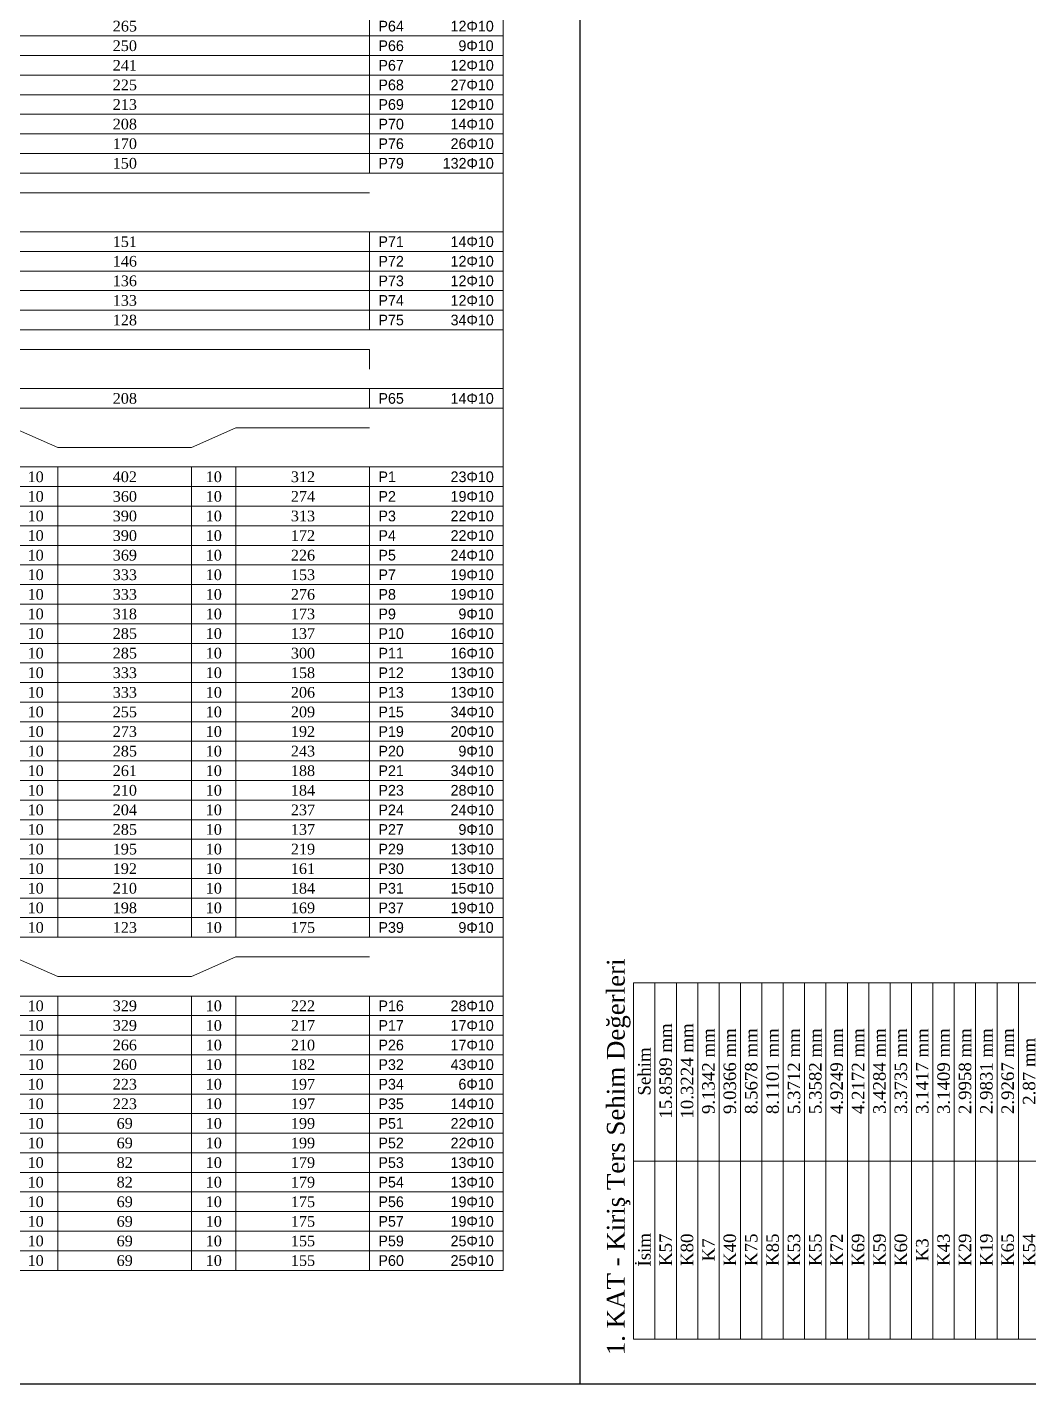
# Model space of a CAD drawing. Header units: millimetres. Extents: x 2232 to 85269, y -3593 to 5869.
# Drawn here: x 49187 to 50311, y 1369 to 2892 of the extents above; entities that cross this region are included whole.
import ezdxf

# ---------------------------------------------------------------- set-up
doc = ezdxf.new("R2010")
doc.units = ezdxf.units.MM
doc.layers.add('Donatı Metraj Tablosu', color=7, linetype='Continuous')
doc.layers.add('Standart', color=7, linetype='Continuous')
doc.styles.add('symbol_1_18', font='symbol.ttf', dxfattribs={"height": 0.2})
doc.styles.add('times new roman_1_18', font='times.ttf', dxfattribs={"height": 0.2})

# ---------------------------------------------------------------- blocks, each defined once
blk = doc.blocks.new('IDE855Entity2559')
at = {"layer": 'Donatı Metraj Tablosu', "color": 1, "linetype": 'Continuous', "lineweight": 5}
for points in [[(5288, 1396), (5288, 604)], [(5138, 1330), (5138, 604)], [(4538, 758), (5288, 758)], [(4538, 736), (5288, 736)], [(4538, 714), (5288, 714)], [(4538, 692), (5288, 692)], [(4538, 670), (5288, 670)], [(4538, 648), (5288, 648)], [(4538, 626), (5288, 626)], [(4538, 604), (5288, 604)], [(4538, 604), (5288, 604)], [(5288, 604), (5288, 428)], [(4588, 582), (5138, 582)], [(4538, 538), (5288, 538)], [(5138, 538), (5138, 428)], [(4538, 516), (5288, 516)], [(4538, 494), (5288, 494)], [(4538, 472), (5288, 472)], [(4538, 450), (5288, 450)], [(4538, 428), (5288, 428)], [(4538, 428), (5288, 428)], [(5288, 428), (5288, 340)], [(4588, 406), (5138, 406)], [(5138, 406), (5138, 384)], [(4538, 362), (5288, 362)], [(5138, 362), (5138, 340)], [(4538, 340), (5288, 340)], [(4538, 340), (5288, 340)], [(5288, 340), (5288, -254)], [(4738, 318), (4788, 296)], [(4938, 296), (4988, 318)], [(4988, 318), (5138, 318)], [(4788, 296), (4938, 296)], [(4538, 274), (5288, 274)], [(4788, 274), (4788, -254)], [(4938, 274), (4938, -254)], [(4988, 274), (4988, -254)], [(5138, 274), (5138, -254)], [(4538, 252), (5288, 252)], [(4538, 230), (5288, 230)], [(4538, 208), (5288, 208)], [(4538, 186), (5288, 186)], [(4538, 164), (5288, 164)], [(4538, 142), (5288, 142)], [(4538, 120), (5288, 120)], [(4538, 98), (5288, 98)], [(4538, 76), (5288, 76)], [(4538, 54), (5288, 54)], [(4538, 32), (5288, 32)], [(4538, 10), (5288, 10)], [(4538, -12), (5288, -12)], [(4538, -34), (5288, -34)], [(4538, -56), (5288, -56)], [(4538, -78), (5288, -78)], [(4538, -100), (5288, -100)], [(4538, -122), (5288, -122)], [(4538, -144), (5288, -144)], [(4538, -166), (5288, -166)], [(4538, -188), (5288, -188)], [(4538, -210), (5288, -210)], [(4538, -232), (5288, -232)], [(4538, -254), (5288, -254)], [(4538, -254), (5288, -254)], [(5288, -254), (5288, -628)], [(4738, -276), (4788, -298)], [(4938, -298), (4988, -276)], [(4988, -276), (5138, -276)], [(4788, -298), (4938, -298)], [(4538, -320), (5288, -320)], [(4788, -320), (4788, -628)], [(4938, -320), (4938, -628)], [(4988, -320), (4988, -628)], [(5138, -320), (5138, -628)], [(4538, -342), (5288, -342)], [(4538, -364), (5288, -364)], [(4538, -386), (5288, -386)], [(4538, -408), (5288, -408)], [(4538, -430), (5288, -430)], [(4538, -452), (5288, -452)], [(4538, -474), (5288, -474)], [(4538, -496), (5288, -496)], [(4538, -518), (5288, -518)], [(4538, -540), (5288, -540)], [(4538, -562), (5288, -562)], [(4538, -584), (5288, -584)], [(4538, -606), (5288, -606)], [(4538, -628), (5288, -628)]]:
    blk.add_lwpolyline(points, dxfattribs=at)
for s, style, p in [('265', 'times new roman_1_18', (4849.7, 763)), ('R64', 'symbol_1_18', (5148, 763)), ('12F10', 'symbol_1_18', (5229, 763)), ('250', 'times new roman_1_18', (4849.7, 741)), ('R66', 'symbol_1_18', (5148, 741)), ('9F10', 'symbol_1_18', (5237.8, 741)), ('241', 'times new roman_1_18', (4849.7, 719)), ('R67', 'symbol_1_18', (5148, 719)), ('12F10', 'symbol_1_18', (5229, 719)), ('225', 'times new roman_1_18', (4849.7, 697)), ('R68', 'symbol_1_18', (5148, 697)), ('27F10', 'symbol_1_18', (5229, 697)), ('213', 'times new roman_1_18', (4849.7, 675)), ('R69', 'symbol_1_18', (5148, 675)), ('12F10', 'symbol_1_18', (5229, 675)), ('208', 'times new roman_1_18', (4849.7, 653)), ('R70', 'symbol_1_18', (5148, 653)), ('14F10', 'symbol_1_18', (5229, 653)), ('170', 'times new roman_1_18', (4849.7, 631)), ('R76', 'symbol_1_18', (5148, 631)), ('26F10', 'symbol_1_18', (5229, 631)), ('150', 'times new roman_1_18', (4849.7, 609)), ('R79', 'symbol_1_18', (5148, 609)), ('132F10', 'symbol_1_18', (5220.1, 609)), ('14F10', 'symbol_1_18', (5229, 521)), ('151', 'times new roman_1_18', (4849.7, 521)), ('R71', 'symbol_1_18', (5148, 521)), ('146', 'times new roman_1_18', (4849.7, 499)), ('R72', 'symbol_1_18', (5148, 499)), ('12F10', 'symbol_1_18', (5229, 499)), ('136', 'times new roman_1_18', (4849.7, 477)), ('R73', 'symbol_1_18', (5148, 477)), ('12F10', 'symbol_1_18', (5229, 477)), ('133', 'times new roman_1_18', (4849.7, 455)), ('R74', 'symbol_1_18', (5148, 455)), ('12F10', 'symbol_1_18', (5229, 455)), ('128', 'times new roman_1_18', (4849.7, 433)), ('R75', 'symbol_1_18', (5148, 433)), ('34F10', 'symbol_1_18', (5229, 433)), ('208', 'times new roman_1_18', (4849.7, 345)), ('R65', 'symbol_1_18', (5148, 345)), ('14F10', 'symbol_1_18', (5229, 345)), ('10', 'times new roman_1_18', (4754.1, 257)), ('402', 'times new roman_1_18', (4849.7, 257)), ('10', 'times new roman_1_18', (4954.1, 257)), ('312', 'times new roman_1_18', (5049.7, 257)), ('R1', 'symbol_1_18', (5148, 257)), ('23F10', 'symbol_1_18', (5229, 257)), ('10', 'times new roman_1_18', (4754.1, 235)), ('360', 'times new roman_1_18', (4849.7, 235)), ('10', 'times new roman_1_18', (4954.1, 235)), ('274', 'times new roman_1_18', (5049.7, 235)), ('R2', 'symbol_1_18', (5148, 235)), ('19F10', 'symbol_1_18', (5229, 235)), ('10', 'times new roman_1_18', (4754.1, 213)), ('390', 'times new roman_1_18', (4849.7, 213)), ('10', 'times new roman_1_18', (4954.1, 213)), ('313', 'times new roman_1_18', (5049.7, 213)), ('R3', 'symbol_1_18', (5148, 213)), ('22F10', 'symbol_1_18', (5229, 213)), ('10', 'times new roman_1_18', (4754.1, 191)), ('390', 'times new roman_1_18', (4849.7, 191)), ('10', 'times new roman_1_18', (4954.1, 191)), ('172', 'times new roman_1_18', (5049.7, 191)), ('R4', 'symbol_1_18', (5148, 191)), ('22F10', 'symbol_1_18', (5229, 191)), ('10', 'times new roman_1_18', (4754.1, 169)), ('369', 'times new roman_1_18', (4849.7, 169)), ('10', 'times new roman_1_18', (4954.1, 169)), ('226', 'times new roman_1_18', (5049.7, 169)), ('R5', 'symbol_1_18', (5148, 169)), ('24F10', 'symbol_1_18', (5229, 169)), ('10', 'times new roman_1_18', (4754.1, 147)), ('333', 'times new roman_1_18', (4849.7, 147)), ('10', 'times new roman_1_18', (4954.1, 147)), ('153', 'times new roman_1_18', (5049.7, 147)), ('R7', 'symbol_1_18', (5148, 147)), ('19F10', 'symbol_1_18', (5229, 147)), ('10', 'times new roman_1_18', (4754.1, 125)), ('333', 'times new roman_1_18', (4849.7, 125)), ('10', 'times new roman_1_18', (4954.1, 125)), ('276', 'times new roman_1_18', (5049.7, 125)), ('R8', 'symbol_1_18', (5148, 125)), ('19F10', 'symbol_1_18', (5229, 125)), ('10', 'times new roman_1_18', (4754.1, 103)), ('318', 'times new roman_1_18', (4849.7, 103)), ('10', 'times new roman_1_18', (4954.1, 103)), ('173', 'times new roman_1_18', (5049.7, 103)), ('R9', 'symbol_1_18', (5148, 103)), ('9F10', 'symbol_1_18', (5237.8, 103)), ('10', 'times new roman_1_18', (4754.1, 81)), ('285', 'times new roman_1_18', (4849.7, 81)), ('10', 'times new roman_1_18', (4954.1, 81)), ('137', 'times new roman_1_18', (5049.7, 81)), ('R10', 'symbol_1_18', (5148, 81)), ('16F10', 'symbol_1_18', (5229, 81)), ('10', 'times new roman_1_18', (4754.1, 59)), ('285', 'times new roman_1_18', (4849.7, 59)), ('10', 'times new roman_1_18', (4954.1, 59)), ('300', 'times new roman_1_18', (5049.7, 59)), ('R11', 'symbol_1_18', (5148, 59)), ('16F10', 'symbol_1_18', (5229, 59)), ('10', 'times new roman_1_18', (4754.1, 37)), ('333', 'times new roman_1_18', (4849.7, 37)), ('10', 'times new roman_1_18', (4954.1, 37)), ('158', 'times new roman_1_18', (5049.7, 37)), ('R12', 'symbol_1_18', (5148, 37)), ('13F10', 'symbol_1_18', (5229, 37)), ('10', 'times new roman_1_18', (4754.1, 15)), ('333', 'times new roman_1_18', (4849.7, 15)), ('10', 'times new roman_1_18', (4954.1, 15)), ('206', 'times new roman_1_18', (5049.7, 15)), ('R13', 'symbol_1_18', (5148, 15)), ('13F10', 'symbol_1_18', (5229, 15)), ('10', 'times new roman_1_18', (4754.1, -7)), ('255', 'times new roman_1_18', (4849.7, -7)), ('10', 'times new roman_1_18', (4954.1, -7)), ('209', 'times new roman_1_18', (5049.7, -7)), ('R15', 'symbol_1_18', (5148, -7)), ('34F10', 'symbol_1_18', (5229, -7)), ('10', 'times new roman_1_18', (4754.1, -29)), ('273', 'times new roman_1_18', (4849.7, -29)), ('10', 'times new roman_1_18', (4954.1, -29)), ('192', 'times new roman_1_18', (5049.7, -29)), ('R19', 'symbol_1_18', (5148, -29)), ('20F10', 'symbol_1_18', (5229, -29)), ('10', 'times new roman_1_18', (4754.1, -51)), ('285', 'times new roman_1_18', (4849.7, -51)), ('10', 'times new roman_1_18', (4954.1, -51)), ('243', 'times new roman_1_18', (5049.7, -51)), ('R20', 'symbol_1_18', (5148, -51)), ('9F10', 'symbol_1_18', (5237.8, -51)), ('10', 'times new roman_1_18', (4754.1, -73)), ('261', 'times new roman_1_18', (4849.7, -73)), ('10', 'times new roman_1_18', (4954.1, -73)), ('188', 'times new roman_1_18', (5049.7, -73)), ('R21', 'symbol_1_18', (5148, -73)), ('34F10', 'symbol_1_18', (5229, -73)), ('10', 'times new roman_1_18', (4754.1, -95)), ('210', 'times new roman_1_18', (4849.7, -95)), ('10', 'times new roman_1_18', (4954.1, -95)), ('184', 'times new roman_1_18', (5049.7, -95)), ('R23', 'symbol_1_18', (5148, -95)), ('28F10', 'symbol_1_18', (5229, -95)), ('10', 'times new roman_1_18', (4754.1, -117)), ('204', 'times new roman_1_18', (4849.7, -117)), ('10', 'times new roman_1_18', (4954.1, -117)), ('237', 'times new roman_1_18', (5049.7, -117)), ('R24', 'symbol_1_18', (5148, -117)), ('24F10', 'symbol_1_18', (5229, -117)), ('10', 'times new roman_1_18', (4754.1, -139)), ('285', 'times new roman_1_18', (4849.7, -139)), ('10', 'times new roman_1_18', (4954.1, -139)), ('137', 'times new roman_1_18', (5049.7, -139)), ('R27', 'symbol_1_18', (5148, -139)), ('9F10', 'symbol_1_18', (5237.8, -139)), ('10', 'times new roman_1_18', (4754.1, -161)), ('195', 'times new roman_1_18', (4849.7, -161)), ('10', 'times new roman_1_18', (4954.1, -161)), ('219', 'times new roman_1_18', (5049.7, -161)), ('R29', 'symbol_1_18', (5148, -161)), ('13F10', 'symbol_1_18', (5229, -161)), ('10', 'times new roman_1_18', (4754.1, -183)), ('192', 'times new roman_1_18', (4849.7, -183)), ('10', 'times new roman_1_18', (4954.1, -183)), ('161', 'times new roman_1_18', (5049.7, -183)), ('R30', 'symbol_1_18', (5148, -183)), ('13F10', 'symbol_1_18', (5229, -183)), ('10', 'times new roman_1_18', (4754.1, -205)), ('210', 'times new roman_1_18', (4849.7, -205)), ('10', 'times new roman_1_18', (4954.1, -205)), ('184', 'times new roman_1_18', (5049.7, -205)), ('R31', 'symbol_1_18', (5148, -205)), ('15F10', 'symbol_1_18', (5229, -205)), ('10', 'times new roman_1_18', (4754.1, -227)), ('198', 'times new roman_1_18', (4849.7, -227)), ('10', 'times new roman_1_18', (4954.1, -227)), ('169', 'times new roman_1_18', (5049.7, -227)), ('R37', 'symbol_1_18', (5148, -227)), ('19F10', 'symbol_1_18', (5229, -227)), ('10', 'times new roman_1_18', (4754.1, -249)), ('123', 'times new roman_1_18', (4849.7, -249)), ('10', 'times new roman_1_18', (4954.1, -249)), ('175', 'times new roman_1_18', (5049.7, -249)), ('R39', 'symbol_1_18', (5148, -249)), ('9F10', 'symbol_1_18', (5237.8, -249)), ('10', 'times new roman_1_18', (4754.1, -337)), ('329', 'times new roman_1_18', (4849.7, -337)), ('10', 'times new roman_1_18', (4954.1, -337)), ('222', 'times new roman_1_18', (5049.7, -337)), ('R16', 'symbol_1_18', (5148, -337)), ('28F10', 'symbol_1_18', (5229, -337)), ('10', 'times new roman_1_18', (4754.1, -359)), ('329', 'times new roman_1_18', (4849.7, -359)), ('10', 'times new roman_1_18', (4954.1, -359)), ('217', 'times new roman_1_18', (5049.7, -359)), ('R17', 'symbol_1_18', (5148, -359)), ('17F10', 'symbol_1_18', (5229, -359)), ('10', 'times new roman_1_18', (4754.1, -381)), ('266', 'times new roman_1_18', (4849.7, -381)), ('10', 'times new roman_1_18', (4954.1, -381)), ('210', 'times new roman_1_18', (5049.7, -381)), ('R26', 'symbol_1_18', (5148, -381)), ('17F10', 'symbol_1_18', (5229, -381)), ('10', 'times new roman_1_18', (4754.1, -403)), ('260', 'times new roman_1_18', (4849.7, -403)), ('10', 'times new roman_1_18', (4954.1, -403)), ('182', 'times new roman_1_18', (5049.7, -403)), ('R32', 'symbol_1_18', (5148, -403)), ('43F10', 'symbol_1_18', (5229, -403)), ('10', 'times new roman_1_18', (4754.1, -425)), ('223', 'times new roman_1_18', (4849.7, -425)), ('10', 'times new roman_1_18', (4954.1, -425)), ('197', 'times new roman_1_18', (5049.7, -425)), ('R34', 'symbol_1_18', (5148, -425)), ('6F10', 'symbol_1_18', (5237.8, -425)), ('10', 'times new roman_1_18', (4754.1, -447)), ('223', 'times new roman_1_18', (4849.7, -447)), ('10', 'times new roman_1_18', (4954.1, -447)), ('197', 'times new roman_1_18', (5049.7, -447)), ('R35', 'symbol_1_18', (5148, -447)), ('14F10', 'symbol_1_18', (5229, -447)), ('10', 'times new roman_1_18', (4754.1, -469)), ('69', 'times new roman_1_18', (4854.1, -469)), ('10', 'times new roman_1_18', (4954.1, -469)), ('199', 'times new roman_1_18', (5049.7, -469)), ('22F10', 'symbol_1_18', (5229, -469)), ('R51', 'symbol_1_18', (5148, -469)), ('10', 'times new roman_1_18', (4754.1, -491)), ('69', 'times new roman_1_18', (4854.1, -491)), ('10', 'times new roman_1_18', (4954.1, -491)), ('199', 'times new roman_1_18', (5049.7, -491)), ('R52', 'symbol_1_18', (5148, -491)), ('22F10', 'symbol_1_18', (5229, -491)), ('10', 'times new roman_1_18', (4754.1, -513)), ('82', 'times new roman_1_18', (4854.1, -513)), ('10', 'times new roman_1_18', (4954.1, -513)), ('179', 'times new roman_1_18', (5049.7, -513)), ('R53', 'symbol_1_18', (5148, -513)), ('13F10', 'symbol_1_18', (5229, -513)), ('10', 'times new roman_1_18', (4754.1, -535)), ('82', 'times new roman_1_18', (4854.1, -535)), ('10', 'times new roman_1_18', (4954.1, -535)), ('179', 'times new roman_1_18', (5049.7, -535)), ('R54', 'symbol_1_18', (5148, -535)), ('13F10', 'symbol_1_18', (5229, -535)), ('10', 'times new roman_1_18', (4754.1, -557)), ('69', 'times new roman_1_18', (4854.1, -557)), ('10', 'times new roman_1_18', (4954.1, -557)), ('175', 'times new roman_1_18', (5049.7, -557)), ('R56', 'symbol_1_18', (5148, -557)), ('19F10', 'symbol_1_18', (5229, -557)), ('10', 'times new roman_1_18', (4754.1, -579)), ('69', 'times new roman_1_18', (4854.1, -579)), ('10', 'times new roman_1_18', (4954.1, -579)), ('175', 'times new roman_1_18', (5049.7, -579)), ('R57', 'symbol_1_18', (5148, -579)), ('19F10', 'symbol_1_18', (5229, -579)), ('10', 'times new roman_1_18', (4754.1, -601)), ('69', 'times new roman_1_18', (4854.1, -601)), ('10', 'times new roman_1_18', (4954.1, -601)), ('155', 'times new roman_1_18', (5049.7, -601)), ('R59', 'symbol_1_18', (5148, -601)), ('25F10', 'symbol_1_18', (5229, -601)), ('10', 'times new roman_1_18', (4754.1, -623)), ('69', 'times new roman_1_18', (4854.1, -623)), ('10', 'times new roman_1_18', (4954.1, -623)), ('155', 'times new roman_1_18', (5049.7, -623)), ('R60', 'symbol_1_18', (5148, -623)), ('25F10', 'symbol_1_18', (5229, -623))]:
    blk.add_text(s, height=12, dxfattribs=dict(at, style=style)).set_placement(p)
blk = doc.blocks.new('IDE382Entity3857')
at = {"layer": 'Donatı Metraj Tablosu', "color": 1, "linetype": 'Continuous', "lineweight": 5}
for points in [[(6738, 1244), (7138, 1244)], [(6738, 1244), (6738, -628)], [(6938, 1244), (6938, -628)], [(7138, 1244), (7138, -628)], [(6738, 1220), (7138, 1220)], [(6738, 1196), (7138, 1196)], [(6738, 1172), (7138, 1172)], [(6738, 1148), (7138, 1148)], [(6738, 1124), (7138, 1124)], [(6738, 1100), (7138, 1100)], [(6738, 1076), (7138, 1076)], [(6738, 1052), (7138, 1052)], [(6738, 1028), (7138, 1028)], [(6738, 1004), (7138, 1004)], [(6738, 980), (7138, 980)], [(6738, 956), (7138, 956)], [(6738, 932), (7138, 932)], [(6738, 908), (7138, 908)], [(6738, 884), (7138, 884)], [(6738, 860), (7138, 860)], [(6738, 836), (7138, 836)], [(6738, 812), (7138, 812)], [(6738, 788), (7138, 788)], [(6738, 764), (7138, 764)], [(6738, 740), (7138, 740)], [(6738, 716), (7138, 716)], [(6738, 692), (7138, 692)], [(6738, 668), (7138, 668)], [(6738, 644), (7138, 644)], [(6738, 620), (7138, 620)], [(6738, 596), (7138, 596)], [(6738, 572), (7138, 572)], [(6738, 548), (7138, 548)], [(6738, 524), (7138, 524)], [(6738, 500), (7138, 500)], [(6738, 476), (7138, 476)], [(6738, 452), (7138, 452)], [(6738, 428), (7138, 428)], [(6738, 404), (7138, 404)], [(6738, 380), (7138, 380)], [(6738, 356), (7138, 356)], [(6738, 332), (7138, 332)], [(6738, 308), (7138, 308)], [(6738, 284), (7138, 284)], [(6738, 260), (7138, 260)], [(6738, 236), (7138, 236)], [(6738, 212), (7138, 212)], [(6738, 188), (7138, 188)], [(6738, 164), (7138, 164)], [(6738, 140), (7138, 140)], [(6738, 116), (7138, 116)], [(6738, 92), (7138, 92)], [(6738, 68), (7138, 68)], [(6738, 44), (7138, 44)], [(6738, 20), (7138, 20)], [(6738, -4), (7138, -4)], [(6738, -28), (7138, -28)], [(6738, -52), (7138, -52)], [(6738, -76), (7138, -76)], [(6738, -100), (7138, -100)], [(6738, -124), (7138, -124)], [(6738, -148), (7138, -148)], [(6738, -172), (7138, -172)], [(6738, -196), (7138, -196)], [(6738, -220), (7138, -220)], [(6738, -244), (7138, -244)], [(6738, -268), (7138, -268)], [(6738, -292), (7138, -292)], [(6738, -316), (7138, -316)], [(6738, -340), (7138, -340)], [(6738, -364), (7138, -364)], [(6738, -388), (7138, -388)], [(6738, -412), (7138, -412)], [(6738, -436), (7138, -436)], [(6738, -460), (7138, -460)], [(6738, -484), (7138, -484)], [(6738, -508), (7138, -508)], [(6738, -532), (7138, -532)], [(6738, -556), (7138, -556)], [(6738, -580), (7138, -580)], [(6738, -604), (7138, -604)], [(6738, -628), (7138, -628)]]:
    blk.add_lwpolyline(points, dxfattribs=at)
at = {"layer": 'Donatı Metraj Tablosu', "color": 1, "linetype": 'Continuous', "lineweight": 5, "style": 'times new roman_1_18'}
for s, height, p in [('1. KAT - Kiriş Ters Sehim Değerleri', 20, (6720, 1254)), ('İsim', 14, (6819.6, 1225)), ('Sehim', 14, (7011.6, 1225)), ('K57', 14, (6820.2, 1201)), ('15.8589 mm', 14, (6985.7, 1201)), ('K80', 14, (6820.2, 1177)), ('10.3224 mm', 14, (6985.7, 1177)), ('K7', 14, (6825.4, 1153)), ('9.1342 mm', 14, (6990.8, 1153)), ('K40', 14, (6820.2, 1129)), ('9.0366 mm', 14, (6990.8, 1129)), ('K75', 14, (6820.2, 1105)), ('8.5678 mm', 14, (6990.8, 1105)), ('K85', 14, (6820.2, 1081)), ('8.1101 mm', 14, (6990.8, 1081)), ('K53', 14, (6820.2, 1057)), ('5.3712 mm', 14, (6990.8, 1057)), ('K55', 14, (6820.2, 1033)), ('5.3582 mm', 14, (6990.8, 1033)), ('K72', 14, (6820.2, 1009)), ('4.9249 mm', 14, (6990.8, 1009)), ('K69', 14, (6820.2, 985)), ('4.2172 mm', 14, (6990.8, 985)), ('K59', 14, (6820.2, 961)), ('3.4284 mm', 14, (6990.8, 961)), ('K60', 14, (6820.2, 937)), ('3.3735 mm', 14, (6990.8, 937)), ('K3', 14, (6825.4, 913)), ('3.1417 mm', 14, (6990.8, 913)), ('K43', 14, (6820.2, 889)), ('3.1409 mm', 14, (6990.8, 889)), ('K29', 14, (6820.2, 865)), ('2.9958 mm', 14, (6990.8, 865)), ('K19', 14, (6820.2, 841)), ('2.9831 mm', 14, (6990.8, 841)), ('K65', 14, (6820.2, 817)), ('2.9267 mm', 14, (6990.8, 817)), ('K54', 14, (6820.2, 793)), ('2.87 mm', 14, (7001.2, 793)), ('K63', 14, (6820.2, 769)), ('2.75 mm', 14, (7001.2, 769)), ('K26', 14, (6820.2, 745)), ('1.9825 mm', 14, (6990.8, 745)), ('K21', 14, (6820.2, 721)), ('1.9731 mm', 14, (6990.8, 721)), ('K2', 14, (6825.4, 697)), ('1.4255 mm', 14, (6990.8, 697)), ('K45', 14, (6820.2, 673)), ('1.4204 mm', 14, (6990.8, 673)), ('K79', 14, (6820.2, 649)), ('1.3415 mm', 14, (6990.8, 649)), ('K81', 14, (6820.2, 625)), ('1.3295 mm', 14, (6990.8, 625)), ('K9', 14, (6825.4, 601)), ('1.1367 mm', 14, (6990.8, 601)), ('K42', 14, (6820.2, 577)), ('1.1341 mm', 14, (6990.8, 577)), ('K24', 14, (6820.2, 553)), ('1.1301 mm', 14, (6990.8, 553)), ('K50', 14, (6820.2, 529)), ('1.0171 mm', 14, (6990.8, 529)), ('K37', 14, (6820.2, 505)), ('0.9954 mm', 14, (6990.8, 505)), ('K4', 14, (6825.4, 481)), ('0.9813 mm', 14, (6990.8, 481)), ('K47', 14, (6820.2, 457)), ('0.9761 mm', 14, (6990.8, 457)), ('K27', 14, (6820.2, 433)), ('0.9402 mm', 14, (6990.8, 433)), ('K17', 14, (6820.2, 409)), ('0.931 mm', 14, (6996, 409)), ('K31', 14, (6820.2, 385)), ('0.8847 mm', 14, (6990.8, 385)), ('K68', 14, (6820.2, 361)), ('0.8406 mm', 14, (6990.8, 361)), ('K16', 14, (6820.2, 337)), ('0.7625 mm', 14, (6990.8, 337)), ('K70', 14, (6820.2, 313)), ('0.7266 mm', 14, (6990.8, 313)), ('K44', 14, (6820.2, 289)), ('0.643 mm', 14, (6996, 289)), ('K1', 14, (6825.4, 265)), ('0.6398 mm', 14, (6990.8, 265)), ('K30', 14, (6820.2, 241)), ('0.6211 mm', 14, (6990.8, 241)), ('K64', 14, (6820.2, 217)), ('0.5833 mm', 14, (6990.8, 217)), ('K15', 14, (6820.2, 193)), ('0.4681 mm', 14, (6990.8, 193)), ('K76', 14, (6820.2, 169)), ('0.4559 mm', 14, (6990.8, 169)), ('K74', 14, (6820.2, 145)), ('0.4496 mm', 14, (6990.8, 145)), ('K22', 14, (6820.2, 121)), ('0.2834 mm', 14, (6990.8, 121)), ('K18', 14, (6820.2, 97)), ('0.2687 mm', 14, (6990.8, 97)), ('K28', 14, (6820.2, 73)), ('0.2645 mm', 14, (6990.8, 73)), ('K86', 14, (6820.2, 49)), ('0.2278 mm', 14, (6990.8, 49)), ('K84', 14, (6820.2, 25)), ('0.2271 mm', 14, (6990.8, 25)), ('K34', 14, (6820.2, 1)), ('0.2051 mm', 14, (6990.8, 1)), ('K13', 14, (6820.2, -23)), ('0.1974 mm', 14, (6990.8, -23)), ('K20', 14, (6820.2, -47)), ('0.1058 mm', 14, (6990.8, -47)), ('K25', 14, (6820.2, -71)), ('0.0852 mm', 14, (6990.8, -71)), ('K48', 14, (6820.2, -95)), ('0.0129 mm', 14, (6990.8, -95)), ('K66', 14, (6820.2, -119)), ('0 mm', 14, (7014.1, -119)), ('K6', 14, (6825.4, -143)), ('0 mm', 14, (7014.1, -143)), ('K8', 14, (6825.4, -167)), ('0 mm', 14, (7014.1, -167)), ('K73', 14, (6820.2, -191)), ('0 mm', 14, (7014.1, -191)), ('K39', 14, (6820.2, -215)), ('0 mm', 14, (7014.1, -215)), ('K71', 14, (6820.2, -239)), ('0 mm', 14, (7014.1, -239)), ('K52', 14, (6820.2, -263)), ('0 mm', 14, (7014.1, -263)), ('K67', 14, (6820.2, -287)), ('0 mm', 14, (7014.1, -287)), ('K46', 14, (6820.2, -311)), ('0 mm', 14, (7014.1, -311)), ('K87', 14, (6820.2, -335)), ('0 mm', 14, (7014.1, -335)), ('K77', 14, (6820.2, -359)), ('0 mm', 14, (7014.1, -359)), ('K49', 14, (6820.2, -383)), ('0 mm', 14, (7014.1, -383)), ('K58', 14, (6820.2, -407)), ('0 mm', 14, (7014.1, -407)), ('K51', 14, (6820.2, -431)), ('0 mm', 14, (7014.1, -431)), ('K82', 14, (6820.2, -455)), ('0 mm', 14, (7014.1, -455)), ('K62', 14, (6820.2, -479)), ('0 mm', 14, (7014.1, -479)), ('K78', 14, (6820.2, -503)), ('0 mm', 14, (7014.1, -503)), ('K23', 14, (6820.2, -527)), ('0 mm', 14, (7014.1, -527)), ('K56', 14, (6820.2, -551)), ('0 mm', 14, (7014.1, -551)), ('K61', 14, (6820.2, -575)), ('0 mm', 14, (7014.1, -575)), ('K41', 14, (6820.2, -599)), ('0 mm', 14, (7014.1, -599)), ('K83', 14, (6820.2, -623)), ('0 mm', 14, (7014.1, -623))]:
    blk.add_text(s, height=height, dxfattribs=at).set_placement(p)

msp = doc.modelspace()

# ---------------------------------------------------------------- linework, layer by layer
for p, q in [((49807.7, 1368.7), (49807.7, 5868.7)), ((3332.4, 1368.7), (79990.7, 1368.7))]:
    msp.add_line(p, q)

# ---------------------------------------------------------------- block references
at = {"layer": 'Standart'}
msp.add_blockref('IDE855Entity2559', (44433.2, 2124.2), dxfattribs=at)
at = {"layer": 'Standart', "rotation": 90}
msp.add_blockref('IDE382Entity3857', (51111.7, -5319.1), dxfattribs=at)

doc.saveas('drawing.dxf')
